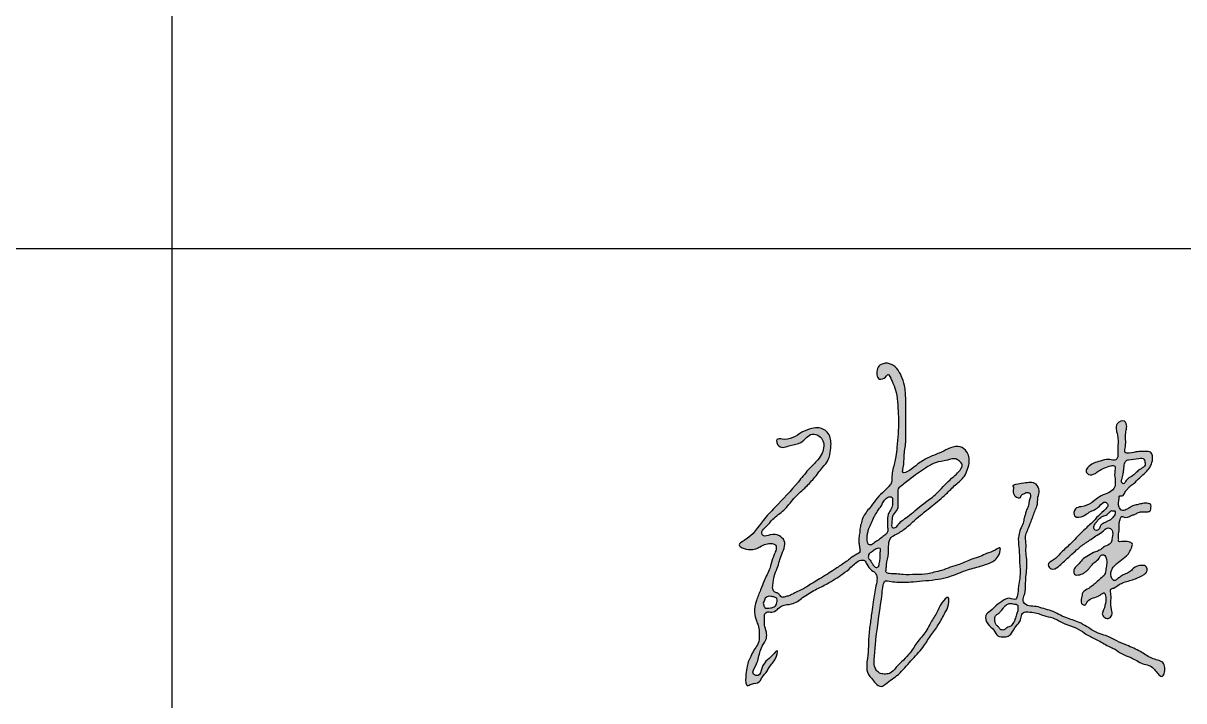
# Model space of a CAD drawing. Extents: x 28773 to 175644, y 7355 to 486294.
# Drawn here: x 149954 to 152250, y 84657 to 85997 of the extents above; entities that cross this region are included whole.
import ezdxf

# ---------------------------------------------------------------- set-up
doc = ezdxf.new("R2010")
doc.units = 0
doc.header["$LTSCALE"] = 1000
doc.header["$MEASUREMENT"] = 0
doc.layers.add('文字和字符', color=7, linetype='Continuous')

msp = doc.modelspace()

# ---------------------------------------------------------------- hatches: boundary and pattern name
at = {"layer": '文字和字符'}
h = msp.add_hatch(color=6, dxfattribs=at)
edge = h.paths.add_edge_path()
edge.add_spline(control_points=[(151455.3, 85174.3), (151455.5, 85174.2), (151480.4, 85175.4), (151493.2, 85189), (151511.9, 85195.7), (151529.7, 85198.1), (151548.6, 85188.5), (151553.1, 85168.7), (151550.6, 85150.5), (151548.7, 85133.1), (151533.1, 85116.3), (151518.8, 85096.7), (151499.4, 85076.5), (151477.6, 85057.5), (151460.3, 85033.3), (151438.5, 85019), (151426.5, 85003.5), (151417.6, 84995.9), (151413.8, 84988.6), (151419.3, 84980), (151433.6, 84987.4), (151449, 84985.5), (151466.4, 84969.5), (151454, 84948.2), (151449, 84929.5), (151444.1, 84914.6), (151438.1, 84901.5), (151438.1, 84888.7), (151435.2, 84879.2), (151440.2, 84870.9), (151447.5, 84870.3), (151450.9, 84865.5), (151454.6, 84860.3), (151461.6, 84863), (151468.6, 84864.2), (151476.7, 84868.6), (151485.9, 84873.7), (151497, 84877.2), (151506.5, 84884.4), (151517.2, 84890.9), (151530.2, 84898.6), (151544.3, 84907), (151557.4, 84915.5), (151569.7, 84924), (151584.3, 84932.9), (151595.4, 84943.9), (151611.1, 84949.9), (151608, 84960.7), (151607.2, 84969.3), (151607, 84979.5), (151608.8, 84989.2), (151609.4, 84999.6), (151612, 85010.2), (151617.1, 85025.8), (151630.8, 85040.1), (151642.6, 85058.1), (151655.2, 85069.7), (151664, 85078.9), (151673.3, 85086.8), (151671.9, 85100.7), (151675.1, 85118.5), (151680.5, 85137.5), (151683.4, 85170), (151686.6, 85204.1), (151683.9, 85240.3), (151682.8, 85264.6), (151676.3, 85281.2), (151671.3, 85291.5), (151666.1, 85306.5), (151659, 85294.6), (151642.9, 85288.9), (151640.3, 85312.5), (151651.9, 85324.4), (151668.8, 85325.6), (151683.2, 85314.9), (151692, 85298.8), (151699, 85278.4), (151699.9, 85258.1), (151699.8, 85238.9), (151699.9, 85220), (151699.5, 85196), (151701.1, 85168.7), (151695.5, 85141.7), (151697.1, 85124.3), (151691.4, 85104.2), (151711.6, 85114.4), (151722.9, 85125.5), (151743.7, 85138.3), (151764.8, 85146), (151783.7, 85155.2), (151801.9, 85162.5), (151822, 85153.1), (151827.1, 85132.8), (151822.7, 85115.4), (151815.3, 85097.8), (151797.5, 85084.1), (151777.5, 85063.3), (151751.3, 85041.6), (151723.9, 85020.6), (151702.2, 84999.5), (151685.3, 84987.8), (151663.3, 84978.1), (151668.3, 84950.6), (151661.4, 84930.9), (151661.5, 84918.7), (151659.3, 84909.7), (151670.8, 84907.9), (151681, 84908.3), (151698.4, 84905.7), (151719, 84907.1), (151739.9, 84906.1), (151756.6, 84911.6), (151771.8, 84914.4), (151787.8, 84921.6), (151808.4, 84927), (151827.4, 84936.4), (151846.1, 84941.5), (151861.2, 84949.6), (151873.2, 84951.9), (151889.7, 84964.1), (151883.5, 84938.9), (151868.4, 84930), (151844.5, 84921.4), (151821.5, 84916.8), (151799.9, 84906.8), (151779.7, 84900.4), (151757.3, 84895.9), (151733.6, 84894.1), (151707.1, 84891.7), (151683.3, 84890.9), (151667.6, 84893.5), (151657.6, 84894.7), (151654.3, 84882.2), (151650.7, 84846.4), (151642.1, 84797.3), (151638.4, 84748.7), (151635.7, 84723.5), (151647.3, 84711), (151657.5, 84709.4), (151670.7, 84710.4), (151685.5, 84729.9), (151707.5, 84747.3), (151723.1, 84775.7), (151740.7, 84793), (151749.8, 84814.4), (151762.7, 84831.7), (151767.7, 84848.2), (151786.2, 84868), (151785.1, 84843.8), (151776, 84829), (151764.9, 84806.3), (151747.9, 84785.5), (151733.2, 84759.3), (151709.4, 84736.3), (151687.5, 84708.3), (151666.1, 84695.7), (151650.7, 84682.3), (151639.2, 84691.4), (151633.5, 84700.9), (151623.2, 84710.8), (151621.6, 84730.4), (151626.2, 84752.1), (151625.6, 84778.2), (151628.8, 84804.4), (151632.4, 84829.8), (151635.6, 84856.5), (151639.4, 84878.9), (151644, 84897.1), (151641.4, 84909.2), (151630.8, 84915.7), (151623.1, 84924.1), (151619.7, 84935.4), (151604.4, 84935.3), (151592.9, 84920.9), (151571.2, 84904.9), (151548, 84889.5), (151519.9, 84876.4), (151496.9, 84862.8), (151477.2, 84846), (151456, 84848.1), (151445.9, 84837), (151435.6, 84830.5), (151425.9, 84834.2), (151420.1, 84828.3), (151421, 84819), (151419.3, 84806.8), (151424.7, 84793.7), (151425.5, 84778), (151412.3, 84763), (151409.5, 84742.8), (151403.6, 84726.3), (151392.7, 84710.1), (151412.3, 84704), (151413.8, 84722.7), (151423.5, 84736.6), (151434.1, 84744), (151448.7, 84761.8), (151443.5, 84739.8), (151436, 84732.1), (151429.9, 84723), (151425.1, 84714.6), (151419.1, 84707.9), (151414.3, 84701.3), (151409.3, 84690.5), (151396.9, 84693.2), (151382.9, 84681.9), (151382.9, 84706.6), (151384.9, 84719.3), (151387.6, 84734), (151393.7, 84745.1), (151398.7, 84757), (151407.9, 84767.5), (151410.4, 84780.8), (151410.2, 84793.8), (151408.8, 84805.4), (151403.2, 84817.3), (151399.4, 84834), (151403.3, 84855.4), (151412.6, 84875.2), (151420.5, 84896.8), (151430.7, 84916.4), (151435.3, 84934.5), (151439.6, 84947.1), (151444, 84955.1), (151443.9, 84965.4), (151429.5, 84970.5), (151416.2, 84964), (151402.9, 84956.7), (151390.1, 84955.7), (151379.3, 84957.2), (151366.2, 84966.4), (151398.6, 84982.4), (151411, 85008.9), (151449.3, 85047.4), (151479.6, 85079.7), (151504.9, 85112.2), (151521.9, 85128.6), (151536.2, 85145.7), (151540.1, 85166.8), (151529.2, 85182.1), (151509.2, 85188.2), (151495.5, 85164.7), (151471.4, 85163.7), (151451.1, 85152.7), (151438.6, 85176.5), (151455.2, 85174.3), (151455.3, 85174.3)], knot_values=[0, 0, 0, 0, 29.830329, 58.917813, 87.403057, 108.106156, 133.178165, 167.21185, 183.493575, 210.674955, 237.313626, 275.867732, 312.375317, 353.761043, 395.875537, 434.582879, 460.669761, 476.274997, 484.417806, 491.620343, 511.676156, 536.924503, 555.692553, 598.362356, 618.348177, 639.189191, 663.45492, 677.063063, 692.317653, 702.959274, 711.943659, 720.14469, 726.927846, 735.80548, 746.57076, 757.657127, 773.391329, 790.76732, 805.441898, 822.594095, 842.866694, 868.323001, 891.127033, 907.573393, 930.634575, 961.258613, 976.688727, 988.002723, 1001.170801, 1014.557807, 1029.617846, 1042.133039, 1057.768168, 1075.005198, 1109.99381, 1138.042246, 1164.89526, 1180.29965, 1191.874738, 1213.241442, 1232.349281, 1268.725268, 1294.322921, 1368.395782, 1410.724556, 1445.044845, 1469.944393, 1480.867815, 1499.328512, 1508.741629, 1526.286567, 1555.649157, 1570.573337, 1593.98259, 1617.984445, 1641.382666, 1669.439815, 1707.291974, 1725.035697, 1749.43332, 1786.029801, 1824.844218, 1863.911625, 1895.042411, 1908.396405, 1926.997455, 1954.733646, 1988.605585, 2022.407336, 2049.221687, 2076.673409, 2100.00089, 2131.565175, 2154.184674, 2175.023051, 2209.537897, 2244.846276, 2295.987218, 2350.394106, 2388.904508, 2420.906973, 2437.842954, 2481.538585, 2513.67034, 2525.068719, 2534.685067, 2544.923321, 2563.314623, 2581.768155, 2615.884833, 2650.046285, 2667.232328, 2688.872495, 2714.057646, 2739.784309, 2777.467879, 2801.534699, 2820.718126, 2846.219989, 2860.698517, 2879.243585, 2912.659008, 2940.608915, 2982.423161, 3010.685784, 3039.178412, 3070.401495, 3105.567192, 3138.040416, 3181.77967, 3202.070017, 3207.318711, 3220.228211, 3244.089956, 3371.102495, 3414.225609, 3453.462193, 3467.26996, 3480.300078, 3495.079726, 3519.973063, 3575.220664, 3613.131208, 3652.775903, 3675.917744, 3710.071084, 3737.577823, 3760.456026, 3779.026476, 3804.406012, 3842.427404, 3879.53793, 3916.903526, 3966.451123, 4017.131972, 4061.072175, 4074.638395, 4092.565028, 4109.947309, 4123.823044, 4149.665691, 4185.989873, 4217.238435, 4257.446297, 4295.790415, 4324.39685, 4369.00823, 4390.680082, 4401.809145, 4417.703641, 4439.204356, 4450.588858, 4460.404255, 4494.065203, 4522.530802, 4573.458554, 4609.521342, 4650.912748, 4685.917862, 4712.736046, 4730.120946, 4746.286022, 4759.95949, 4766.863435, 4776.672561, 4797.16942, 4817.291784, 4834.860476, 4859.323634, 4896.066848, 4914.918931, 4939.065769, 4952.349318, 4974.17708, 4996.946, 5022.500289, 5038.394722, 5059.260572, 5074.696393, 5090.132213, 5102.860644, 5115.363234, 5127.279907, 5137.839505, 5160.110254, 5171.91017, 5195.838718, 5221.384366, 5238.430758, 5255.298426, 5274.238989, 5291.838335, 5311.960699, 5328.55338, 5346.364767, 5359.960569, 5382.934513, 5416.477261, 5448.016954, 5474.30002, 5511.880375, 5539.40652, 5552.058861, 5566.94274, 5578.03298, 5588.729847, 5622.382906, 5636.081831, 5651.985781, 5673.57334, 5685.092373, 5703.046221, 5778.830378, 5827.289368, 5921.873186, 5965.463367, 5998.231583, 6019.778213, 6058.791881, 6074.951846, 6095.085564, 6133.666904, 6164.015928, 6195.290173, 6213.346315, 6227.672688, 6227.672688, 6227.672688, 6227.672688], degree=3, periodic=0)
edge = h.paths.add_edge_path(flags=16)
edge.add_spline(control_points=[(151663.9, 85059.2), (151663.8, 85059.2), (151655, 85051.8), (151652.6, 85043.7), (151646.4, 85035.8), (151641.6, 85028.3), (151636.3, 85019.4), (151632.5, 85009), (151627.2, 84999), (151624.6, 84989.9), (151623.4, 84982.8), (151623.5, 84976.4), (151623.9, 84971), (151625.5, 84966.2), (151631.8, 84964), (151637.8, 84970.4), (151646.6, 84974.6), (151653.6, 84981.8), (151661.6, 84985.8), (151664.9, 84993), (151663.4, 85001.4), (151664.3, 85012), (151663.4, 85024.4), (151670.2, 85034), (151674.2, 85043.3), (151672.8, 85051.5), (151674.8, 85059.6), (151669, 85061), (151664, 85059.3), (151663.9, 85059.2)], knot_values=[0, 0, 0, 0, 15.16178, 26.885115, 40.319645, 54.966413, 64.568744, 83.231373, 100.644648, 111.873825, 122.261764, 130.597594, 138.137919, 145.255344, 149.904189, 163.057972, 176.277051, 191.533217, 204.002706, 212.709306, 222.244258, 238.518955, 257.638434, 271.136509, 286.704711, 297.422187, 307.353728, 313.519692, 320.456367, 320.456367, 320.456367, 320.456367], degree=3, periodic=0)
edge = h.paths.add_edge_path(flags=16)
edge.add_spline(control_points=[(151686, 85078.1), (151686.2, 85078.3), (151707.7, 85095), (151722.2, 85106.1), (151739.9, 85117.9), (151758.7, 85129.6), (151779.4, 85131), (151796.9, 85137.9), (151806.1, 85130.9), (151813.9, 85123.5), (151804.2, 85107.1), (151783.9, 85093.3), (151764.2, 85067.8), (151740.5, 85051.1), (151722.8, 85036.8), (151708.5, 85024.9), (151696, 85015.5), (151685.9, 85008.5), (151682, 85000.1), (151670.4, 84997.2), (151673.1, 85013.3), (151673, 85025.3), (151685.6, 85035), (151684, 85048.4), (151684.1, 85059.6), (151684.6, 85067.8), (151683.6, 85073.5), (151686, 85078.1), (151686, 85078.1)], knot_values=[0, 0, 0, 0, 36.430419, 65.187197, 91.419752, 121.899033, 155.898168, 179.129599, 191.187594, 202.563458, 218.937757, 256.902618, 310.337733, 348.658026, 377.380118, 405.122206, 425.745844, 443.117225, 454.890005, 463.601594, 481.231921, 499.962837, 517.902498, 538.606138, 551.160941, 565.957672, 570.889886, 577.866804, 577.866804, 577.866804, 577.866804], degree=3, periodic=0)
edge = h.paths.add_edge_path(flags=16)
edge.add_spline(control_points=[(151625.9, 84943), (151625.9, 84943.1), (151631.7, 84952.7), (151638.2, 84955.2), (151643.4, 84958.7), (151651.2, 84959.1), (151648.6, 84949.6), (151649.7, 84942), (151648.7, 84934.1), (151647.1, 84927.6), (151646.8, 84922.3), (151642.7, 84920), (151637.9, 84921.4), (151635, 84926.5), (151631.9, 84931.1), (151628.9, 84935.9), (151625.3, 84938), (151625.9, 84943), (151625.9, 84943)], knot_values=[0, 0, 0, 0, 13.966431, 26.642221, 32.867363, 40.668687, 50.865474, 62.813241, 75.541774, 82.709236, 91.158043, 95.563358, 100.25464, 110.515602, 118.401257, 123.681007, 133.675528, 136.491121, 136.491121, 136.491121, 136.491121], degree=3, periodic=0)
edge = h.paths.add_edge_path(flags=16)
edge.add_spline(control_points=[(151420.4, 84856.1), (151420.4, 84856.2), (151426, 84865.7), (151434.4, 84863.3), (151440.8, 84861.8), (151445.6, 84859.2), (151446.2, 84853.7), (151444, 84849.3), (151442.4, 84843.6), (151437, 84841.2), (151430.1, 84840.3), (151420.6, 84838.5), (151418.6, 84847.3), (151417.5, 84851.8), (151420.4, 84856), (151420.4, 84856.1)], knot_values=[0, 0, 0, 0, 11.122688, 25.410392, 33.76565, 39.259742, 46.34399, 54.032835, 60.099225, 69.754386, 75.753906, 90.734986, 100.54138, 106.793197, 112.698594, 112.698594, 112.698594, 112.698594], degree=3, periodic=0)
h = msp.add_hatch(color=6, dxfattribs=at)
edge = h.paths.add_edge_path()
edge.add_spline(control_points=[(152059.1, 85117.5), (152059.3, 85117.6), (152071.8, 85129.2), (152084.8, 85130.2), (152099, 85136.5), (152110, 85131.6), (152118.3, 85134.9), (152119.9, 85144.7), (152118.5, 85157.9), (152120.7, 85173), (152118, 85185.2), (152115.5, 85194.5), (152116.4, 85206.9), (152133.9, 85214.5), (152138.1, 85199.2), (152134.3, 85188.9), (152134.8, 85176.9), (152135, 85164.7), (152134, 85156), (152132.2, 85148.1), (152142.6, 85145.2), (152152.9, 85149.9), (152166.6, 85149.8), (152176.3, 85150.3), (152186.8, 85148.7), (152188.1, 85138.7), (152187.9, 85130), (152183.9, 85120.3), (152176.6, 85110.3), (152167.1, 85102), (152158, 85093.5), (152150.3, 85085.6), (152141.9, 85080.7), (152137.5, 85074.2), (152132.7, 85069.3), (152130.2, 85060.8), (152122.3, 85063.6), (152121.5, 85051.9), (152119.1, 85043.3), (152126.5, 85031.7), (152135.8, 85034.5), (152142.9, 85039), (152150.4, 85043.8), (152159.6, 85045), (152169, 85047.7), (152177.2, 85048.1), (152186.2, 85045.3), (152184.4, 85038.9), (152185.2, 85032.6), (152176.2, 85029.4), (152167.8, 85031.8), (152158.6, 85029), (152152.5, 85025.3), (152145.4, 85023.4), (152139.1, 85019.6), (152132.4, 85019.2), (152125.6, 85022.8), (152124.4, 85015.4), (152121.8, 85010.4), (152122.3, 85003.1), (152122.3, 84997.8), (152121.8, 84992.3), (152120.6, 84987.3), (152121, 84982.4), (152120.8, 84978.3), (152121.2, 84975.4), (152119.2, 84970.3), (152129.3, 84972.5), (152136.3, 84972), (152143.2, 84971.3), (152148.4, 84967.9), (152146.6, 84956.7), (152138.8, 84944.3), (152123.9, 84933.4), (152112.3, 84925.3), (152105.5, 84913.3), (152104.1, 84901.5), (152112.8, 84892.8), (152118.5, 84898.5), (152124.5, 84902.4), (152131.8, 84907.3), (152141.1, 84909.8), (152148.7, 84917.8), (152158.2, 84924.9), (152167.9, 84925), (152177.2, 84923.5), (152178.2, 84912), (152167.9, 84904.2), (152156.5, 84898.9), (152142.7, 84894.3), (152131.7, 84891.7), (152121, 84886.5), (152114.1, 84880.2), (152102.7, 84877.9), (152106.6, 84866.1), (152105.3, 84853.5), (152105.7, 84840), (152109.9, 84826.2), (152100.5, 84818.1), (152091.6, 84821.8), (152087.3, 84829.5), (152093.1, 84839.6), (152095.3, 84851), (152095.8, 84861.5), (152093.2, 84873.7), (152082.1, 84862.9), (152071.1, 84861.4), (152059.5, 84855.9), (152055.1, 84843.9), (152044.6, 84850.2), (152048.2, 84860.3), (152048.5, 84873), (152061.1, 84878.4), (152070.5, 84885.4), (152078.8, 84893.1), (152086.9, 84900.4), (152094.5, 84907), (152095.4, 84916.5), (152097.4, 84925.2), (152097.8, 84934.8), (152095.5, 84941.6), (152091.6, 84946.6), (152084.7, 84945), (152082.2, 84937), (152073.9, 84931.9), (152067.1, 84925), (152061.7, 84917.3), (152054.3, 84910.6), (152045.1, 84905.6), (152030.9, 84905), (152032.2, 84919.9), (152041.7, 84926.1), (152048.7, 84937), (152061.4, 84944.3), (152073.2, 84951.3), (152085.3, 84954.8), (152093, 84963.7), (152105.6, 84965.6), (152108, 84978.5), (152110.1, 84987.7), (152106.8, 84997.4), (152097.3, 85000.3), (152089.8, 84990.8), (152075.5, 84983.8), (152064.5, 84974.4), (152050, 84966.1), (152040.2, 84957.5), (152026.2, 84944.2), (152013.4, 84933.4), (152001.9, 84922), (151988.6, 84913.9), (151977.4, 84928.2), (151995.1, 84936), (152006.2, 84950.5), (152027.8, 84968.1), (152046.5, 84990.2), (152066.8, 85007.1), (152080.9, 85023.4), (152092.3, 85032.8), (152102.2, 85044.2), (152092.2, 85053.7), (152081, 85036.9), (152065.2, 85032.3), (152051.9, 85021.7), (152030.5, 85015.9), (152032.7, 85039.2), (152050.7, 85040.6), (152065.9, 85046.6), (152079.5, 85058.7), (152093, 85066), (152107.3, 85070.2), (152115.3, 85082.4), (152113.5, 85097.3), (152112.4, 85108.6), (152115.5, 85122.5), (152102.4, 85122), (152093.3, 85117.5), (152081.9, 85112.7), (152073.8, 85104.8), (152063.4, 85102.8), (152053.9, 85108.9), (152059.1, 85117.4), (152059.1, 85117.5)], knot_values=[0, 0, 0, 0, 21.814226, 40.014518, 62.705103, 80.181203, 87.059593, 95.960741, 117.525979, 144.48919, 157.446323, 169.514731, 184.787555, 205.834293, 221.965238, 235.360358, 252.742704, 270.71375, 285.202589, 292.391017, 298.294038, 323.168932, 339.890762, 353.677583, 365.620364, 378.129251, 389.526685, 402.989381, 420.611403, 440.531037, 455.37129, 472.336878, 486.5792, 494.822314, 504.352288, 516.704907, 522.699181, 530.27695, 553.639261, 565.149337, 577.864888, 587.528817, 601.603428, 613.797645, 625.753182, 641.937729, 649.9788, 657.766267, 665.645468, 673.686615, 691.069983, 702.267642, 712.223711, 720.551303, 732.907569, 741.299569, 750.370401, 754.159277, 767.819998, 775.008381, 783.993926, 790.014194, 797.893351, 805.081778, 810.473088, 814.666318, 817.720913, 829.769177, 838.760629, 852.283854, 856.964277, 862.355586, 894.641394, 917.573479, 938.655869, 952.338385, 974.413595, 984.091028, 992.098792, 1002.565424, 1015.429981, 1028.359865, 1041.617731, 1060.692449, 1075.149999, 1081.330321, 1097.650211, 1107.252151, 1133.82575, 1149.932866, 1167.658992, 1180.945792, 1198.851742, 1207.212315, 1222.48382, 1236.906949, 1263.262694, 1278.557776, 1291.815576, 1304.435541, 1313.922398, 1324.654884, 1349.142625, 1361.020488, 1372.838601, 1385.371679, 1406.33795, 1423.525104, 1437.340436, 1446.079862, 1461.351368, 1476.168885, 1496.200813, 1510.803882, 1526.560496, 1542.662576, 1557.114579, 1565.766985, 1581.249459, 1594.824166, 1604.755407, 1610.756543, 1619.414177, 1627.419657, 1643.634371, 1658.03725, 1667.713087, 1682.728431, 1698.677316, 1713.209272, 1728.480822, 1743.495369, 1760.340716, 1781.062409, 1803.083586, 1817.90876, 1831.829559, 1851.204785, 1861.937228, 1882.369986, 1890.726834, 1902.273459, 1915.005119, 1936.427946, 1969.389218, 1974.338724, 2005.754245, 2023.168452, 2055.026844, 2074.268902, 2093.867831, 2107.78631, 2127.599717, 2153.412209, 2189.440129, 2240.453356, 2274.08225, 2299.89394, 2328.106323, 2341.387876, 2350.989816, 2370.530551, 2403.28468, 2421.19063, 2445.869309, 2466.302067, 2483.491087, 2513.600141, 2534.81948, 2557.988589, 2577.732832, 2594.915337, 2613.696208, 2636.660478, 2648.798069, 2658.352665, 2679.53953, 2695.582632, 2708.030864, 2726.091721, 2735.787779, 2747.159611, 2747.159611, 2747.159611, 2747.159611], degree=3, periodic=0)
edge = h.paths.add_edge_path(flags=16)
edge.add_spline(control_points=[(152105.8, 85032.6), (152105.8, 85032.5), (152099.9, 85026.8), (152095.8, 85023.3), (152087.9, 85021.8), (152082.6, 85016.9), (152078.1, 85011.7), (152074.4, 85007.4), (152072.1, 85002.7), (152070.8, 84997.2), (152074.8, 84994), (152079.7, 84993.4), (152083.5, 84998.5), (152084.9, 85004.4), (152089.8, 85007.9), (152094.6, 85009.6), (152099.1, 85012.7), (152105.7, 85014.9), (152109.7, 85020.2), (152113.9, 85024.5), (152114.6, 85028.6), (152113.3, 85033.5), (152109.7, 85032.8), (152105.9, 85032.6), (152105.8, 85032.6)], knot_values=[0, 0, 0, 0, 8.439041, 20.62857, 28.097042, 39.877603, 49.765051, 57.178901, 62.854461, 72.258155, 76.58164, 82.950578, 90.312624, 100.188639, 107.6845, 114.090351, 121.535477, 130.11106, 142.317774, 148.462757, 154.387511, 159.526625, 165.895648, 169.459976, 169.459976, 169.459976, 169.459976], degree=3, periodic=0)
edge = h.paths.add_edge_path(flags=16)
edge.add_spline(control_points=[(152135.9, 85131.6), (152135.8, 85131.5), (152131.8, 85125.5), (152131.6, 85120), (152131.2, 85112.9), (152129.4, 85104.5), (152127.7, 85096.6), (152125.5, 85089.4), (152131.7, 85083.6), (152135.1, 85093.3), (152142, 85098.6), (152150.7, 85102.9), (152157.5, 85110.6), (152165, 85116.1), (152175.2, 85121.4), (152172.6, 85129.6), (152171, 85137.4), (152156.1, 85136.1), (152145.9, 85133.5), (152138, 85133.8), (152135.9, 85131.6), (152135.9, 85131.6)], knot_values=[0, 0, 0, 0, 9.334311, 17.140719, 26.361451, 38.018579, 52.789195, 61.01517, 67.124154, 79.068588, 89.242621, 105.885881, 117.802758, 131.460083, 146.451071, 157.202444, 163.309657, 177.435607, 205.630785, 210.588468, 213.165382, 213.165382, 213.165382, 213.165382], degree=3, periodic=0)
h = msp.add_hatch(color=6, dxfattribs=at)
edge = h.paths.add_edge_path()
edge.add_spline(control_points=[(151911.4, 85082.8), (151911.6, 85082.8), (151936.6, 85088.7), (151956.3, 85090.6), (151966, 85072.6), (151959.8, 85058.2), (151961.3, 85043.5), (151954.5, 85031.4), (151951.4, 85021.2), (151946.6, 85009.6), (151943.1, 84999.4), (151938.2, 84988.9), (151936.1, 84979.6), (151938.3, 84966.9), (151936.8, 84952.8), (151940.8, 84930.4), (151937.9, 84908.3), (151936.5, 84885.7), (151937.3, 84870.7), (151931.4, 84860.3), (151932.5, 84849.6), (151944.1, 84842.9), (151958.5, 84844.6), (151972.7, 84838.7), (151988.2, 84835.4), (152002.3, 84828.1), (152020, 84819.3), (152036.9, 84815.1), (152052.8, 84807), (152065, 84799.1), (152079.5, 84789.9), (152098.6, 84785.9), (152116.3, 84775.3), (152139.5, 84765.8), (152159.2, 84757.5), (152177.3, 84745.6), (152190.9, 84738.5), (152210.6, 84735), (152214.2, 84718.4), (152206.9, 84699.7), (152194.7, 84714.8), (152187.9, 84724.3), (152177.3, 84728.3), (152165.1, 84730.7), (152154.7, 84738.2), (152141.7, 84743.8), (152126.9, 84749), (152115.3, 84758.9), (152098.3, 84765.4), (152082, 84776.7), (152061.1, 84784.7), (152044.9, 84797.9), (152027.4, 84804.2), (152010.1, 84811), (151995, 84820.2), (151980.1, 84823.5), (151967.1, 84827.4), (151955.4, 84831.8), (151943.7, 84832.7), (151930.6, 84832.9), (151928, 84821.9), (151925.2, 84810.8), (151913.4, 84801.1), (151908.2, 84785.6), (151894.3, 84783), (151880.7, 84782.8), (151874.8, 84799), (151860.9, 84806.8), (151854.3, 84825.6), (151869.8, 84835.6), (151878.8, 84846.1), (151891.8, 84854.3), (151902.8, 84863.4), (151917.2, 84854.4), (151921.5, 84866.1), (151922.3, 84875.6), (151923.2, 84889.3), (151927.3, 84907.6), (151924.3, 84930.6), (151924.9, 84955), (151921.4, 84974.3), (151924.1, 84989.1), (151928.3, 85000.4), (151933, 85008.6), (151933.2, 85017), (151935.9, 85022.9), (151937.1, 85030.7), (151940.5, 85037.4), (151943.3, 85044.2), (151943.5, 85051.1), (151945.4, 85058), (151948.2, 85066.5), (151939.2, 85070.7), (151934.1, 85065.8), (151927.7, 85064.4), (151927.5, 85055.8), (151915.9, 85060), (151912.4, 85067.8), (151912.2, 85074.8), (151913.3, 85079.4), (151911.3, 85082.8), (151911.4, 85082.8)], knot_values=[0, 0, 0, 0, 31.567408, 64.804615, 84.514899, 102.449572, 127.665217, 143.393176, 158.761139, 172.306084, 195.386314, 203.777391, 220.63047, 233.896682, 257.032253, 279.176201, 327.700844, 348.661996, 374.096735, 388.033075, 396.915328, 415.877792, 435.250381, 456.66983, 478.431065, 501.305126, 522.015154, 560.722472, 573.046245, 596.2976, 621.456877, 643.421109, 676.452722, 706.559804, 747.979879, 764.804525, 796.369237, 812.756663, 842.42195, 854.740888, 879.873646, 891.588111, 907.370515, 923.988969, 943.623296, 959.405623, 982.733778, 1008.381509, 1021.700495, 1058.208083, 1090.24983, 1114.093944, 1144.201026, 1166.925646, 1191.573171, 1217.002209, 1229.971469, 1248.063792, 1268.029249, 1281.440462, 1294.753802, 1308.690116, 1329.858381, 1355.865323, 1368.43417, 1386.209945, 1406.30905, 1430.06276, 1453.845898, 1470.989804, 1499.087867, 1512.54167, 1535.266273, 1553.042048, 1560.571233, 1580.172383, 1594.917168, 1617.197884, 1657.975453, 1689.943564, 1718.67234, 1738.776712, 1751.36341, 1769.195262, 1777.025624, 1785.794542, 1795.901638, 1809.568461, 1816.675984, 1826.397683, 1837.686133, 1847.881877, 1857.816128, 1868.115168, 1875.917125, 1881.585263, 1896.597226, 1905.82176, 1918.671785, 1923.218896, 1927.782629, 1927.782629, 1927.782629, 1927.782629], degree=3, periodic=0)
edge = h.paths.add_edge_path(flags=17)
edge.add_spline(control_points=[(151881.6, 84828.4), (151881.6, 84828.3), (151875.9, 84824.7), (151875.8, 84818.7), (151876.2, 84813), (151878.5, 84806.6), (151883.7, 84803.4), (151886, 84798.3), (151890.2, 84796.8), (151894, 84796.8), (151896.9, 84799.2), (151900.1, 84801.8), (151903.8, 84802.8), (151907.8, 84804.2), (151910.3, 84807.9), (151913.7, 84812.1), (151916.4, 84819.1), (151918.3, 84827), (151921.8, 84835), (151921.5, 84840.9), (151922.2, 84848.4), (151912.2, 84848), (151904.5, 84850.6), (151898.8, 84846.4), (151894.7, 84843.3), (151892.2, 84839.8), (151890.1, 84836.4), (151887.2, 84834.2), (151886, 84830.7), (151881.7, 84828.4), (151881.6, 84828.4)], knot_values=[0, 0, 0, 0, 9.663903, 14.696519, 25.589324, 33.287033, 41.448102, 50.312117, 54.669885, 59.317586, 65.471876, 69.610934, 76.339168, 81.250991, 86.994431, 94.228062, 103.814692, 117.550507, 128.275999, 139.362893, 142.658643, 157.109971, 167.517587, 177.222957, 183.783609, 188.977779, 195.04957, 200.641099, 203.083872, 211.139425, 211.139425, 211.139425, 211.139425], degree=3, periodic=0)

# ---------------------------------------------------------------- linework, layer by layer
for p, q in [((150248.5, 89551.4), (150248.5, 80522)), ((145644.1, 85551.4), (153644.1, 85551.4))]:
    msp.add_line(p, q)
at = {"layer": '文字和字符', "color": 6}
for points, start_tangent, end_tangent in [([(151455.3, 85174.3), (151476.6, 85177.4), (151494.6, 85188.1), (151513.8, 85195.5), (151528.6, 85196.6), (151544.6, 85188.1), (151552, 85164.7), (151551, 85153), (151546.7, 85133.9), (151535.4, 85118.4), (151518, 85096.7), (151499.9, 85077.6), (151478.6, 85056.8), (151458.5, 85034), (151437.2, 85016), (151424.5, 85002.2), (151416.8, 84993.9), (151414.9, 84988.4), (151417.5, 84983.9), (151431.9, 84985.2), (151450, 84983), (151459.5, 84973.5), (151453.2, 84943.4), (151448.9, 84929.6), (151444.1, 84915.4), (151438.6, 84898.8), (151437.6, 84889.1), (151436.8, 84878.1), (151441.1, 84871.8), (151447.1, 84869.5), (151451.2, 84865.1), (151454.6, 84861.7), (151461, 84862.6), (151468.5, 84864.6), (151475.7, 84868), (151485.8, 84873.2), (151497.3, 84878.1), (151506.1, 84883.9), (151516.6, 84890.5), (151529.1, 84898), (151544.8, 84907.5), (151558.6, 84916.4), (151568.4, 84923), (151582.3, 84932.2), (151600.1, 84945.2), (151609.1, 84951.8), (151608.5, 84960), (151607.3, 84969.4), (151607.3, 84979), (151608.7, 84989.8), (151609.6, 84998.8), (151612.1, 85009.8), (151616.3, 85021.4), (151631.2, 85041.8), (151643.5, 85057.9), (151657, 85071.7), (151664.9, 85079.5), (151670.5, 85085.6), (151672.6, 85100.9), (151674.5, 85114.5), (151680.2, 85140.1), (151682.4, 85158.4), (151685.4, 85211.7), (151684, 85242.2), (151681.1, 85266.8), (151675, 85283.7), (151671.8, 85290.9), (151664.6, 85302), (151659.8, 85297.3), (151647.8, 85293.3), (151643.9, 85314), (151651, 85322), (151667.8, 85323.6), (151682.2, 85314), (151691, 85299.6), (151697.4, 85280.5), (151699.8, 85253.3), (151699.8, 85240.5), (151699.8, 85222.9), (151699.8, 85196.6), (151699.8, 85168.6), (151696.6, 85140.6), (151695, 85118.2), (151694.2, 85108.6), (151707, 85112.6), (151723, 85124.6), (151743.8, 85137.4), (151766.2, 85147), (151783.8, 85155), (151803, 85159.8), (151818.2, 85152.6), (151825.4, 85131), (151822.2, 85115), (151815.8, 85101.5), (151798.2, 85083.9), (151779.8, 85066.3), (151751.8, 85042.3), (151721.4, 85017.5), (151700.6, 84999.2), (151681.4, 84986.4), (151671, 84980), (151665.6, 84949), (151661.7, 84926.1), (151661.1, 84917.9), (151661.1, 84911), (151668, 84908.5), (151681.3, 84907.9), (151694.5, 84906.6), (151719.1, 84906.6), (151743.7, 84907.9), (151755.6, 84911), (151770.8, 84914.8), (151787.8, 84921.1), (151805.5, 84926.8), (151830.7, 84936.8), (151847.1, 84942.5), (151859.7, 84948.2), (151876.7, 84955.1), (151886.1, 84959.5), (151884.3, 84946.3), (151866.6, 84929.9), (151847.7, 84923), (151818.7, 84914.8), (151799.8, 84907.2), (151780.2, 84900.9), (151758.2, 84896.5), (151733, 84894), (151709.6, 84892.1), (151678.1, 84892.1), (151663.6, 84894), (151659.8, 84894), (151655.4, 84885.8), (151652.9, 84868.8), (151640.9, 84778.1), (151638.1, 84747.1), (151640.9, 84719), (151647.9, 84711.9), (151657.1, 84709.8), (151667.6, 84711.2), (151681, 84723.2), (151708.5, 84752), (151723.9, 84774.5), (151741.5, 84797.1), (151749.3, 84811.8), (151761.9, 84832.9), (151771.1, 84850.5), (151783.8, 84861.1), (151784.5, 84847.7), (151777.4, 84830.8), (151764.1, 84806.9), (151748.6, 84785.1), (151733.8, 84762.6), (151710.1, 84735.8), (151685.2, 84709.1), (151659.9, 84690.1), (151651.4, 84685.2), (151640.2, 84691.5), (151632.4, 84701.4), (151626.1, 84709.1), (151622.6, 84727.4), (151625.4, 84753.4), (151626.1, 84776), (151628.9, 84804.8), (151632.6, 84832.2), (151635.3, 84852.6), (151640.9, 84884.3), (151643, 84899.7), (151640.9, 84907.5), (151632.4, 84915.2), (151622.6, 84927.2), (151618.4, 84934.2), (151611.3, 84934.9), (151591.5, 84920.9), (151575.4, 84908.2), (151544.5, 84888.5), (151521.3, 84876.6), (151495.9, 84861.1), (151474.1, 84848.4), (151455.1, 84844.9), (151445.2, 84837.1), (151434.7, 84832.2), (151424.8, 84832.2), (151421.3, 84828.7), (151420.6, 84821.7), (151420.6, 84806.9), (151424.1, 84792.8), (151424.1, 84780.2), (151415.7, 84764.7), (151407.9, 84739.4), (151403, 84726.7), (151398.8, 84709.8), (151407.9, 84707), (151415, 84721.1), (151423.4, 84735.2), (151436.8, 84747.8), (151445.2, 84755.6), (151442.4, 84740.8), (151436.1, 84731.6), (151429.7, 84722.5), (151424.8, 84714.8), (151419.2, 84707.7), (151414.2, 84700.7), (151410, 84694.4), (151394.5, 84690.1), (151386.8, 84686.6), (151383.3, 84703.5), (151385.4, 84721.8), (151388.2, 84733.7), (151393.3, 84744.8), (151399.5, 84757), (151406.5, 84767.5), (151410, 84781.6), (151410, 84793.5), (151407.9, 84806.2), (151404.4, 84815.3), (151400.9, 84831.5), (151404.4, 84855.4), (151412.8, 84876.5), (151419.9, 84894.1), (151430.7, 84918.9), (151436.6, 84937.9), (151439.6, 84946.5), (151443.5, 84956.5), (151442.4, 84964.4), (151435.5, 84967.9), (151412.1, 84961.7), (151403.1, 84957.5), (151391.7, 84956.2), (151376.6, 84959.6), (151370.4, 84965.1), (151380, 84973.7), (151417.5, 85013.5), (151441, 85039.2), (151486.9, 85089.6), (151507.1, 85113.7), (151523.4, 85130.8), (151532.8, 85143.2), (151535.9, 85171.1), (151528.9, 85180.4), (151514.9, 85184.3), (151492.4, 85168), (151471.4, 85161.8), (151448.9, 85161), (151445, 85173.5), (151455.3, 85174.3)], (0.984905, -0.173097), (0.984905, -0.173097)), ([(152059.1, 85117.5), (152071.7, 85127), (152084.2, 85130.9), (152100.2, 85134.4), (152112.7, 85133.1), (152117.2, 85135.2), (152119.2, 85141.3), (152119.2, 85156.8), (152119.6, 85176.2), (152117.9, 85185.4), (152116.2, 85193.9), (152118.3, 85204.7), (152132.6, 85209.9), (152136.9, 85199.1), (152135.2, 85189.6), (152134.7, 85177.1), (152134.7, 85164.1), (152133.4, 85153.8), (152133.4, 85148.6), (152137.3, 85146.9), (152155.1, 85149.2), (152167.1, 85149.9), (152177.1, 85149.9), (152185.3, 85147.3), (152187.9, 85138.7), (152187.4, 85130.5), (152184, 85121.4), (152176.6, 85111), (152166.3, 85101.1), (152158.5, 85093.8), (152149.4, 85085.6), (152141.3, 85079.3), (152137.6, 85074.6), (152133.4, 85069.2), (152127.8, 85062.3), (152123.5, 85062.3), (152121.8, 85057.1), (152121.8, 85040.2), (152127, 85033.8), (152136, 85035.1), (152142.1, 85038.5), (152151, 85043.3), (152159.6, 85045.2), (152168, 85047.1), (152179.7, 85047.1), (152184.8, 85044.6), (152184.8, 85038.9), (152184, 85033.3), (152178.8, 85030.7), (152166.3, 85030.7), (152158.5, 85028.6), (152152, 85025.4), (152146.4, 85023.4), (152138.2, 85020), (152132.1, 85020), (152125.7, 85020.8), (152124.8, 85018.2), (152122.2, 85008.7), (152122.2, 85003.5), (152122.2, 84997.1), (152121.8, 84992.8), (152120.9, 84987.1), (152120.9, 84982), (152120.9, 84978.1), (152120.9, 84975.1), (152120.5, 84972.9), (152129.1, 84972), (152135.6, 84972), (152145.1, 84969.9), (152147.7, 84967.7), (152147.7, 84963.8), (152136.3, 84943.5), (152123.5, 84933.1), (152111.8, 84923.4), (152106.9, 84914.8), (152107.6, 84898.9), (152113.1, 84894.6), (152118, 84897.7), (152124.1, 84902.1), (152132, 84906.9), (152140.6, 84910.5), (152147.9, 84916.6), (152159.6, 84924), (152170, 84924.6), (152174.2, 84923.4), (152176.1, 84911.7), (152171.2, 84906.9), (152154.1, 84898.3), (152143, 84894.6), (152130.8, 84891), (152122.2, 84886.7), (152111.2, 84880), (152105.7, 84877.5), (152105.7, 84866.5), (152105.7, 84856.1), (152106.9, 84837.2), (152107.6, 84826.1), (152100.2, 84820), (152091.6, 84823.1), (152088.6, 84829.2), (152091, 84836.5), (152095.3, 84853.7), (152095.3, 84862.2), (152092.3, 84870.2), (152084.3, 84865.9), (152070.2, 84860.4), (152059.8, 84853.7), (152053.1, 84846.3), (152047.6, 84849.4), (152047.6, 84860.4), (152050, 84870.8), (152061.7, 84879.3), (152070.2, 84885.5), (152078.7, 84893), (152087.4, 84900.7), (152094.1, 84908.7), (152095.3, 84914.8), (152097.2, 84925.8), (152097.2, 84935.6), (152094.7, 84942.3), (152091.6, 84945.4), (152085.5, 84944.2), (152082.5, 84939.3), (152073.9, 84931.3), (152066.6, 84924), (152062.3, 84918.5), (152054.3, 84911.1), (152043.9, 84906.2), (152033.5, 84907.5), (152033.5, 84918.5), (152040.9, 84926.4), (152048.8, 84935.6), (152061.1, 84944.2), (152075.1, 84951.5), (152084.9, 84955.8), (152092.9, 84961.9), (152105.1, 84968.6), (152107.6, 84975.9), (152108.8, 84990.6), (152106.3, 84996.1), (152098.4, 84998.6), (152091, 84993.1), (152078.2, 84984.5), (152058.6, 84971.1), (152055.5, 84969.2), (152037.8, 84955.2), (152028.6, 84946.6), (152011.5, 84931.3), (152001.1, 84922.1), (151987.6, 84917.9), (151981.5, 84925.8), (151991.9, 84935.6), (152005.4, 84948.4), (152024.3, 84966.2), (152050, 84992.5), (152067.8, 85009), (152080.6, 85022.4), (152095.3, 85036.5), (152099.6, 85045), (152094.7, 85049.9), (152083.1, 85042), (152062.9, 85029.7), (152051.9, 85023), (152034.1, 85021.8), (152035.4, 85036.5), (152047, 85040.8), (152067.2, 85048.7), (152079.4, 85057.9), (152094.1, 85065.8), (152106.9, 85071.9), (152113.7, 85082.3), (152113.7, 85095.9), (152113.5, 85112.4), (152113.2, 85121.2), (152106.3, 85121.9), (152091.9, 85117), (152081.6, 85111.7), (152074.4, 85106.3), (152061.5, 85104.8), (152056.5, 85109.8), (152059.1, 85117.5)], (0.662995, 0.748624), (0.662995, 0.748624)), ([(151686, 85078.1), (151706.7, 85094.2), (151723.3, 85106.6), (151739, 85117.2), (151758.4, 85127.6), (151782.3, 85132.9), (151798.9, 85135.2), (151806.2, 85130.6), (151811.3, 85124.1), (151807.2, 85113.1), (151787.4, 85094.2), (151760.5, 85066.6), (151738.8, 85049.5), (151722.6, 85036.6), (151707.1, 85024), (151695.2, 85015.1), (151685.8, 85006.9), (151680.3, 85000.4), (151674.1, 84999.1), (151672.5, 85011.7), (151675.1, 85025), (151682.9, 85035.3), (151684.2, 85050.2), (151684.2, 85059.2), (151684.2, 85069.9), (151684.2, 85073.4), (151686, 85078.1)], (0.790786, 0.612093), (0.790786, 0.612093)), ([(152135.9, 85131.6), (152132.6, 85125.7), (152131.6, 85120.2), (152131.1, 85113.5), (152129.6, 85105.3), (152127.1, 85094.9), (152126.8, 85089), (152130.1, 85086), (152135.7, 85092.6), (152141, 85097.6), (152151.1, 85104.1), (152157.3, 85110), (152165.2, 85115.9), (152173.3, 85123), (152172.4, 85130.7), (152171, 85134.9), (152160.9, 85136.4), (152140.7, 85133.7), (152137.3, 85132.8), (152135.9, 85131.6)], (-0.774883, -0.632104), (-0.774883, -0.632104)), ([(151911.4, 85082.8), (151933.6, 85087.5), (151957.5, 85085.1), (151963.8, 85072.4), (151961.4, 85059.7), (151959.3, 85041.7), (151954.9, 85031.2), (151951.1, 85020.8), (151947.6, 85011.7), (151941.6, 84996.2), (151939.2, 84990.7), (151936.8, 84978.8), (151937.6, 84969.2), (151937.6, 84952.6), (151939.2, 84936.7), (151937.6, 84901.7), (151936.8, 84886.7), (151935.2, 84868.4), (151932, 84858.9), (151932.8, 84852.5), (151943.9, 84844.6), (151957.9, 84843.4), (151972.7, 84839.2), (151987.7, 84834.8), (152002.7, 84827.9), (152016.2, 84821.6), (152042.5, 84812), (152050.4, 84808.1), (152064.7, 84799.3), (152080.6, 84790.6), (152095.7, 84785.8), (152117.1, 84775.5), (152137, 84766.8), (152164, 84754.1), (152174.3, 84747.7), (152195, 84738.2), (152206.1, 84734.2), (152211.7, 84713.6), (152207.7, 84705.6), (152193.4, 84716.8), (152187.8, 84723.1), (152177.5, 84727.9), (152166, 84731.3), (152153.7, 84738.2), (152143.4, 84743), (152127.9, 84749.7), (152112.4, 84759.6), (152103.6, 84763.6), (152080.6, 84776.3), (152059.9, 84786.6), (152045.6, 84796.2), (152025.8, 84804.9), (152010.7, 84811.2), (151994.8, 84819.2), (151977.2, 84824.4), (151968.3, 84827.2), (151955.9, 84831.1), (151941.6, 84832.7), (151932, 84831.1), (151928.1, 84822.4), (151924.9, 84812.8), (151915.3, 84800.9), (151904.2, 84785.8), (151895.5, 84783.4), (151882.8, 84785), (151874.1, 84796.7), (151862.1, 84808.9), (151858.1, 84825.5), (151866.9, 84834.3), (151882, 84847.8), (151889.9, 84853.3), (151905, 84859.7), (151917.7, 84858.1), (151920.2, 84862.9), (151922.3, 84876.9), (151923.3, 84887.5), (151925.7, 84903.3), (151924.9, 84932.7), (151924.1, 84955.7), (151922.5, 84976.4), (151924.9, 84990.7), (151928, 84999.2), (151932.7, 85011.1), (151933.5, 85016.7), (151935.5, 85022.7), (151937.3, 85029.8), (151941, 85038.9), (151942.8, 85043.7), (151943.7, 85050.6), (151945.7, 85058.5), (151946.2, 85065.9), (151939.9, 85069.1), (151933.1, 85066.1), (151928.3, 85063.2), (151927, 85059.3), (151916.4, 85061.4), (151913.1, 85067.2), (151912.7, 85076.5), (151912.7, 85079.7), (151911.4, 85082.8)], (0.945021, 0.327011), (0.945021, 0.327011)), ([(151663.9, 85059.2), (151656.2, 85051.5), (151652.2, 85044.1), (151646.8, 85036.1), (151641, 85027.2), (151637.6, 85021.2), (151632.2, 85008.9), (151627, 84997.4), (151624.7, 84989.7), (151623.6, 84982.3), (151623.6, 84976.3), (151624.2, 84970.9), (151626.4, 84966.3), (151629.6, 84965.1), (151637.9, 84969.7), (151645.9, 84974.8), (151654.5, 84981.7), (151661.6, 84987.1), (151664.2, 84992.9), (151663.9, 84999.7), (151663.9, 85011.5), (151665.1, 85025.2), (151669.7, 85033.8), (151673.4, 85044.4), (151673.4, 85052.1), (151673.1, 85059.2), (151668.8, 85060.4), (151663.9, 85059.2)], (-0.840213, -0.542256), (-0.840213, -0.542256)), ([(152105.8, 85032.6), (152101.4, 85028.4), (152094.3, 85023.3), (152089.2, 85021.6), (152082.4, 85016.5), (152077.7, 85011.2), (152074.4, 85007), (152072.5, 85003.3), (152072.2, 84996.6), (152074.5, 84994.5), (152079.1, 84994.2), (152082.8, 84998), (152085.9, 85004.4), (152090.1, 85007.8), (152094.3, 85009.7), (152099, 85012.4), (152104.6, 85015), (152110.8, 85021.3), (152113.5, 85024.7), (152114.3, 85028.9), (152113, 85032.4), (152108.4, 85032.8), (152105.8, 85032.6)], (-0.672398, -0.74019), (-0.672398, -0.74019)), ([(151625.9, 84943), (151631.8, 84951.1), (151639.4, 84956.2), (151643.5, 84958.2), (151649.1, 84957.9), (151649.3, 84950.6), (151649.3, 84942), (151648.3, 84932.9), (151647.3, 84927.8), (151645.5, 84922), (151642.7, 84920.5), (151639.4, 84921.2), (151634.7, 84926.9), (151631.6, 84931.6), (151629.4, 84934.8), (151625.8, 84941), (151625.9, 84943)], (-0.111358, 0.99378), (-0.111358, 0.99378)), ([(151420.4, 84856.1), (151425.4, 84862.3), (151435.7, 84863.1), (151441.5, 84861.3), (151444.7, 84859.1), (151445.7, 84854.1), (151444, 84848.8), (151442.2, 84844.8), (151436.2, 84841.3), (151432, 84840.5), (151421.2, 84841.3), (151418.4, 84847.8), (151418.4, 84852.3), (151420.4, 84856.1)], (0.091716, 0.995785), (0.091716, 0.995785)), ([(151881.6, 84828.4), (151876.5, 84823.6), (151875.9, 84820), (151876.7, 84812.2), (151878.9, 84807.1), (151883.2, 84803.1), (151887.2, 84798.2), (151890.2, 84797), (151893.5, 84797.1), (151897.3, 84799.5), (151899.7, 84801.3), (151904.2, 84803), (151907.4, 84804.4), (151910.2, 84807.5), (151913.2, 84811.8), (151915.9, 84818.2), (151918.8, 84827.6), (151921.2, 84835), (151921.7, 84842.9), (151921.7, 84845.3), (151911.8, 84848.7), (151904.4, 84849.4), (151898.3, 84846), (151894.7, 84842.9), (151892.4, 84840), (151889.8, 84836.4), (151887.1, 84833.5), (151886.2, 84831.9), (151881.6, 84828.4)], (-0.840414, -0.541945), (-0.840414, -0.541945))]:
    msp.add_spline(points, degree=3, dxfattribs=dict(at, start_tangent=start_tangent, end_tangent=end_tangent))

doc.saveas('drawing.dxf')
